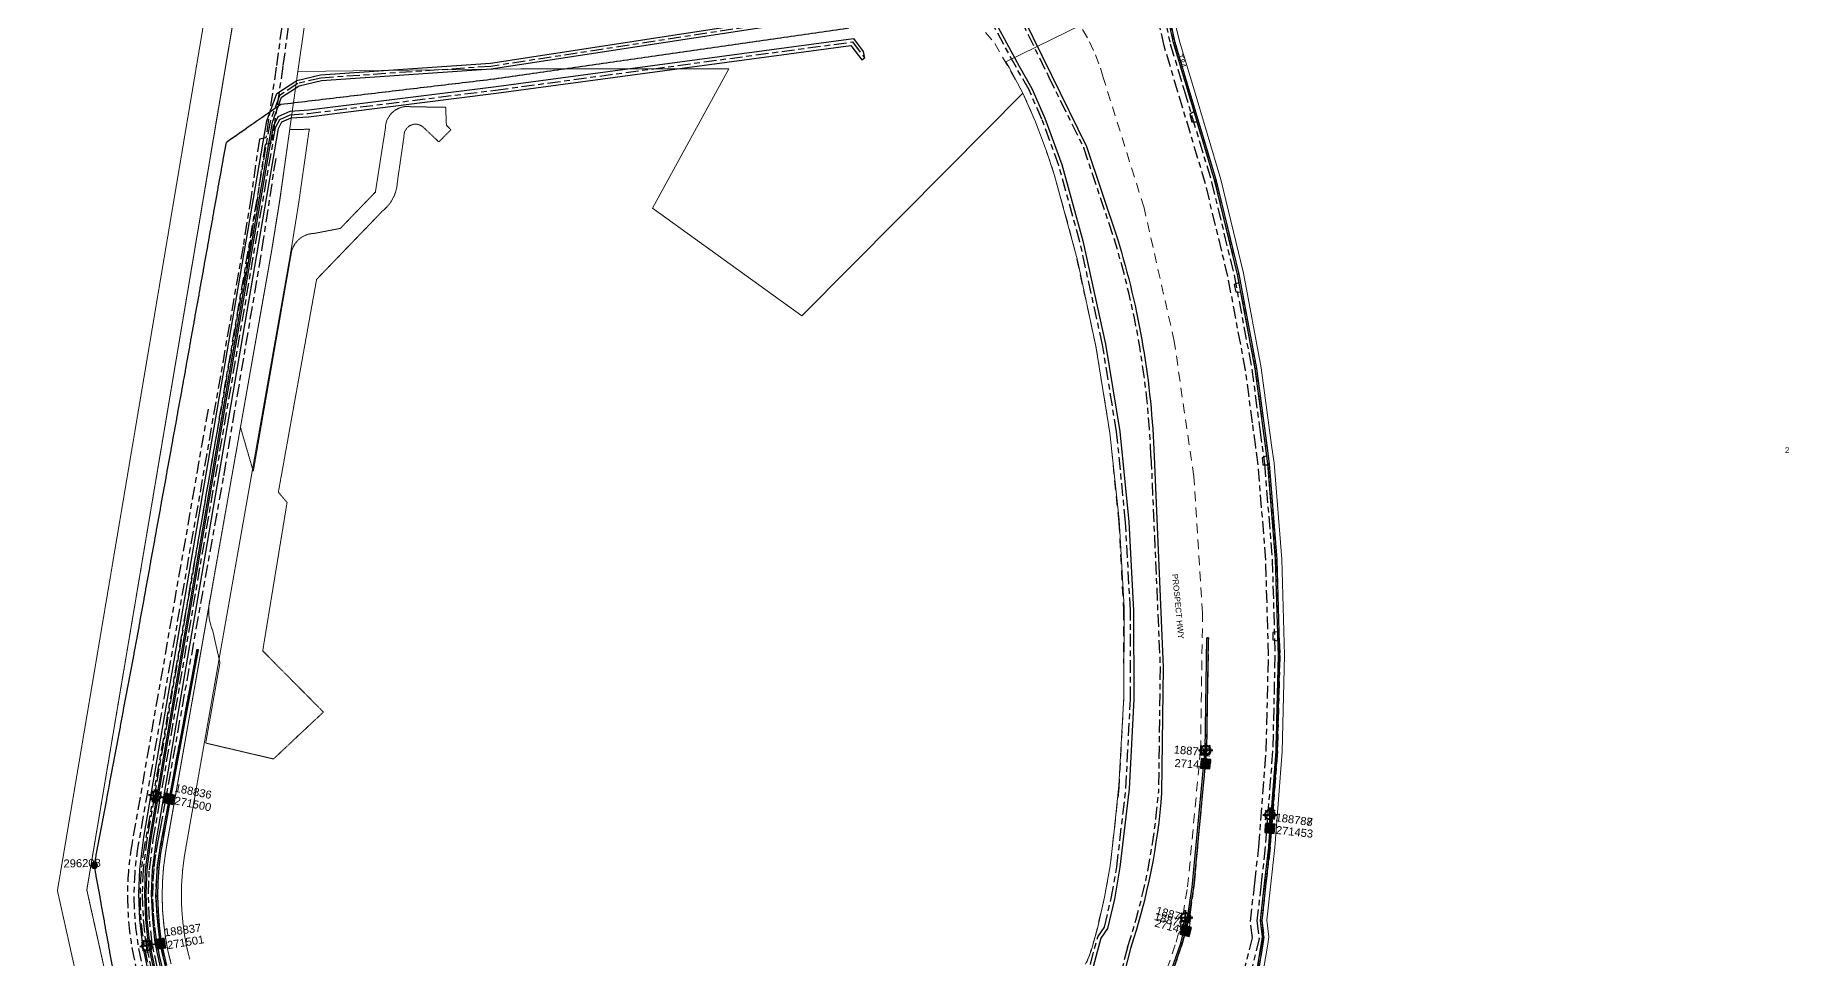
# Model space of a CAD drawing. Header units: metres. Extents: x 302931 to 308644, y 6253878 to 6257414.
# Drawn here: x 307193 to 307740, y 6256343 to 6256631 of the extents above; entities that cross this region are included whole.
import ezdxf
from ezdxf.enums import TextEntityAlignment as Align

# ---------------------------------------------------------------- set-up
doc = ezdxf.new("R2010")
doc.units = ezdxf.units.M
for name, pattern in [('Cable Exist OH', [1, 1, 0]), ('Cable Exist UG', [8.2, 4, -1.2, 1.8, -1.2]), ('Dash', [5, 3, -2]), ('HIDDEN', [0.375, 0.25, -0.125]), ('HIDDEN2', [0.1875, 0.125, -0.0625])]:
    doc.linetypes.add(name, pattern=pattern)
doc.layers.get('0').update_dxf_attribs({"color": 6})
for name, color, linetype, lineweight in [('Cadastre Developer_SP_EXT', 9, 'Continuous', 5), ('Cadastre Land Parcels_SP_EXT', 9, 'Continuous', 5), ('Cadastre Other Property_SP_EXT', 9, 'HIDDEN', 5), ('Cadastre Road Names_SP_HV_LV_SL_EXT', 9, 'Continuous', 5), ('Cadastre Roads_SP_EXT', 9, 'Continuous', 5)]:
    doc.layers.add(name, color=color, linetype=linetype, lineweight=lineweight)
for name, color, linetype in [('Duct_SP_EXT', 7, 'Continuous'), ('Equip_SP_SL_EXT', 7, 'Continuous'), ('Mains_HV_EXT', 7, 'Continuous'), ('Mains_LV_EXT', 7, 'Continuous'), ('Mains_SL_EXT', 7, 'Continuous'), ('Mains_TR_EXT', 7, 'Continuous'), ('SupportsOH_SP_TR_HV_LV_SL_EXT', 7, 'Continuous'), ('SupportsUG_SP_LV_SL_EXT', 7, 'Continuous')]:
    doc.layers.add(name, color=color, linetype=linetype)
doc.styles.add('COLUMN_LABEL', font='arial.ttf')
doc.styles.add('iecARIAL', font='arial.ttf', dxfattribs={"height": 2})
doc.styles.add('POLE_LABEL', font='arial.ttf')
doc.styles.get("Standard").update_dxf_attribs({"font": 'arial.ttf'})
doc.linetypes.add('Cable E UG', pattern='A,6,-0.5,["E",Standard,S=1.7,R=0,X=0.5,Y=-1],-2.9', length=9.4)
doc.linetypes.add('Cable P UG', pattern='A,6,-0.5,["P",Standard,S=1.7,R=0,X=0.5,Y=-1],-2.9', length=9.4)

# ---------------------------------------------------------------- blocks, each defined once
blk = doc.blocks.new('COLUMN_EXT')
blk.add_hatch(color=256).paths.add_polyline_path([(-1.49, 1.48), (-1.49, -1.49), (1.48, -1.49), (1.48, 1.48)])
blk.add_lwpolyline([(-1.49, -1.49), (1.48, -1.49), (1.48, 1.48), (-1.49, 1.48)], close=True)
for tag, height, style, flags, p in [('STRUCTURE_PLANT_NUMBER', 0.2, 'POLE_LABEL', 9, (1.81, 0.03)), ('ASSET_NUM', 2.5, 'COLUMN_LABEL', 8, (2, 2)), ('STREET_CODE', 0.2, 'COLUMN_LABEL', 9, (1.81, -0.2))]:
    blk.add_attdef(tag, text='', height=height, dxfattribs=dict(style=style, flags=flags)).set_placement(p, align=Align.MIDDLE_LEFT)
at = {"flags": 1}
blk.add_attdef('Z', (1.81, -2.35), '', height=0.2, dxfattribs=at)
at = {"flags": 9}
for tag, p in [('COLUMN_TYPE', (1.81, -0.4)), ('OWNED_BY', (1.81, -0.6)), ('STATE', (1.81, -0.8)), ('USAGE', (1.81, -1)), ('STREETNAME', (1.81, -1.6)), ('SUBURB', (1.81, -1.8)), ('LEGEND', (1.81, -1.2)), ('LOCATION', (1.81, -1.4)), ('NOTES', (1.81, -2))]:
    blk.add_attdef(tag, text='', height=0.2, dxfattribs=at).set_placement(p, align=Align.MIDDLE_LEFT)
blk = doc.blocks.new('SL_LANTERN_EXT')
at = {"lineweight": 40}
for p, q in [((-1.46, 5.68), (-1.06, 5.28)), ((0, 1.97), (0, 6.47)), ((1.46, 5.68), (1.06, 5.28)), ((-2.25, 4.22), (2.25, 4.22)), ((-1.46, 2.76), (-1.06, 3.16)), ((0, 0), (0, 2.72)), ((1.46, 2.76), (1.06, 3.16))]:
    blk.add_line(p, q, dxfattribs=at)
blk.add_circle((0, 4.22), 1.5, dxfattribs=at)
at = {"style": 'iecARIAL', "flags": 8}
blk.add_attdef('ASSET_NUM', (1.5, 1.5), '', height=2.5, dxfattribs=at)
for tag, p, height, flags in [('OPERATING_VOLTAGE', (0.98, -1.65), 0.2, 9), ('ORIENTATION', (0.98, -1.85), 0.2, 9), ('OWNED_BY', (0.98, -2.05), 0.2, 9), ('STATE', (0.98, -2.25), 0.2, 9), ('CONSTRUCTED_VOLTAGE', (0.98, -0.65), 0.2, 9), ('CONTROL_TYPE', (0.98, -0.85), 0.2, 9), ('LANTERN_PURPOSE', (0.98, -1.05), 0.2, 9), ('LANTERN_TYPE', (0.98, -1.25), 0.2, 9), ('NO_PHASES', (0.98, -1.45), 0.2, 9), ('USAGE', (0.98, -2.45), 0.2, 9), ('CEXIST', (0.98, -2.65), 0.2, 9), ('CNEW', (0.98, -2.85), 0.2, 9), ('CNUMBER', (0.98, -3.05), 0.2, 9), ('CREMOVE', (0.98, -3.25), 0.2, 9), ('CREPLACE', (0.98, -3.45), 0.2, 9), ('LKINGHEIGHT', (0.98, -3.65), 0.2, 9), ('LBRACKET', (0.98, -3.85), 0.2, 9), ('LBRACKETVOCAB', (0.98, -4.05), 0.2, 9), ('LCATEGORY', (0.98, -4.25), 0.2, 9), ('LCHARGE1', (0.98, -4.45), 0.2, 9), ('LCHARGE1PERCENT', (0.98, -4.65), 0.2, 9), ('LCHARGE2', (0.98, -4.85), 0.2, 9), ('LCHARGE2PERCENT', (0.98, -5.05), 0.2, 9), ('LCHARGE3', (0.98, -5.25), 0.2, 9), ('LCHARGE3PERCENT', (0.98, -5.45), 0.2, 9), ('LEXIST', (0.98, -5.65), 0.2, 9), ('LNUMBER', (2.18, -3.25), 2.5, 8), ('STREETNAME', (0.98, -9.25), 0.2, 9), ('SUBURB', (0.98, -9.45), 0.2, 1), ('LLAMP', (0.98, -5.85), 0.2, 9), ('LLAMPVOCAB', (0.98, -6.05), 0.2, 9), ('LMAST', (0.98, -6.25), 0.2, 9), ('LMASTVOCAB', (0.98, -6.45), 0.2, 9), ('LNEW', (0.98, -6.65), 0.2, 9), ('LANTNUMBER', (0.98, -6.85), 0.2, 9), ('LOUTREACH', (0.98, -7.25), 0.2, 9), ('LOUTREACHVOCAB', (0.98, -7.45), 0.2, 9), ('LRATECODE', (0.98, -7.65), 0.2, 9), ('LREMOVE', (0.98, -7.85), 0.2, 9), ('LREPLACE', (0.98, -8.05), 0.2, 9), ('LTYPE', (0.98, -8.25), 0.2, 9), ('LTYPEVOCAB', (0.98, -8.45), 0.2, 9), ('LEGEND', (0.98, -8.65), 0.2, 9), ('LOCATION', (0.98, -8.85), 0.2, 9), ('NOTES', (0.98, -9.05), 0.2, 9)]:
    blk.add_attdef(tag, p, '', height=height, dxfattribs=dict(flags=flags))
blk = doc.blocks.new('POLE_EXT')
blk.add_hatch(color=256).paths.add_polyline_path([(-1, 0, 1), (1, 0, 1)])
blk.add_lwpolyline([(-1, 0, 1), (1, 0, 1)], format="xyb", close=True)
for tag, height, flags, p in [('pNumber', 2.5, 8, (-17.84, 2.07)), ('OWNED_BY', 0.2, 9, (1.35, -0.4)), ('SPECIAL_USE', 0.2, 9, (1.35, -0.8)), ('STATE', 0.2, 9, (1.35, -1)), ('cLV', 0.2, 9, (1.35, -1.4)), ('hDepth', 0.2, 9, (1.35, -1.6)), ('hDia', 0.2, 9, (1.35, -1.8)), ('cHV', 0.2, 9, (1.35, -2)), ('cLinedev', 0.2, 9, (1.35, -3.4)), ('pExisting', 0.2, 9, (1.35, -3.8)), ('pFooting', 0.2, 9, (1.35, -4.4)), ('pNew', 0.2, 9, (1.35, -4.6)), ('pRelocate', 0.2, 9, (1.35, -5)), ('pRemove', 0.2, 9, (1.35, -5.2)), ('pReplace', 0.2, 9, (1.35, -5.4)), ('PARENT', 0.2, 9, (1.35, -0.6)), ('USAGE', 0.2, 9, (1.35, -1.2)), ('LBRACKET', 0.2, 9, (1.35, -2.2)), ('LExisting', 0.2, 9, (1.35, -2.4)), ('LANTNUMBER', 0.2, 9, (1.35, -2.6)), ('LOther', 0.2, 9, (1.35, -2.8)), ('LRemove', 0.2, 9, (1.35, -3)), ('LEGEND', 0.2, 9, (1.35, -3.2)), ('LOCATION', 0.2, 9, (1.35, -3.6)), ('PFNUMBER', 0.2, 9, (1.35, -4)), ('NEWPFNUMBER', 0.2, 9, (1.35, -4.2)), ('pStay', 0.2, 9, (1.35, -5.6)), ('pType', 0.2, 9, (1.35, -5.8)), ('cspan', 0.2, 9, (1.35, -6)), ('STREETNAME', 0.2, 9, (1.35, -6.2)), ('SUBURB', 0.2, 9, (1.35, -6.4)), ('OPERATED_BY', 0.2, 9, (1.36, -7.01)), ('NOTES', 0.2, 9, (1.35, -6.6)), ('MAINTAINED_BY', 0.2, 9, (1.36, -6.81))]:
    blk.add_attdef(tag, text='', height=height, dxfattribs=dict(flags=flags)).set_placement(p, align=Align.MIDDLE_LEFT)
at = {"style": 'POLE_LABEL'}
for tag, height, flags, p in [('STRUCTURE_PLANT_NUMBER', 0.2, 9, (1.35, 0.03)), ('ASSET_NUM', 2.5, 8, (2, 2)), ('STREET_CODE', 0.2, 9, (1.35, -0.2))]:
    blk.add_attdef(tag, text='', height=height, dxfattribs=dict(at, flags=flags)).set_placement(p, align=Align.MIDDLE_LEFT)
at = {"flags": 1}
blk.add_attdef('Z', (1.35, -7.33), '', height=0.2, dxfattribs=at)

msp = doc.modelspace()

# ---------------------------------------------------------------- linework, layer by layer
at = {"layer": 'Cadastre Developer_SP_EXT', "linetype": 'Dash'}
for points in [[(307489.42, 6256631.95), (307492.3, 6256628.55), (307501.14, 6256613.06), (307505.07, 6256604.07), (307510.29, 6256589.75), (307516.85, 6256566.12), (307523.9, 6256534.08), (307528.26, 6256507.04), (307531.07, 6256478.97), (307532.56, 6256451.5), (307532.6, 6256423.91), (307531.18, 6256396.18), (307528.35, 6256371.84), (307526.62, 6256362.03), (307523.89, 6256350.55), (307521.86, 6256343.89), (307519.27, 6256337.95)], [(307546.08, 6256339.6), (307549, 6256348.05), (307551.15, 6256356.57), (307552.55, 6256365.25), (307556.59, 6256407.97), (307557.24, 6256450.76), (307554.49, 6256493.37), (307548.37, 6256535.62), (307538.94, 6256577.27), (307526.2, 6256617.95), (307524.86, 6256622.19), (307523.21, 6256626.31), (307521.25, 6256630.29), (307519.01, 6256634.13)]]:
    msp.add_lwpolyline(points, dxfattribs=at)
at = {"layer": 'Cadastre Land Parcels_SP_EXT', "linetype": 'Continuous'}
for points in [[(307546.51, 6256643.85), (307550.05, 6256629.23), (307554.36, 6256614.81), (307562.96, 6256586.02), (307570.04, 6256556.83), (307575.58, 6256527.3), (307578.81, 6256503.19), (307579.56, 6256497.52), (307581.99, 6256467.58), (307582.84, 6256437.55), (307582.12, 6256407.51), (307579.83, 6256377.56), (307578.54, 6256366.19), (307577.29, 6256354.85), (307577.9, 6256349.7), (307577.59, 6256347.35), (307575.83, 6256337.12)], [(307192.57, 6255816.33), (307195.57, 6255820.85), (307197.11, 6255823), (307200.98, 6255828.49), (307205.45, 6255833.29), (307214.59, 6255841.66), (307224.88, 6255852.23), (307234.1, 6255863.28), (307241.18, 6255874.09), (307247.27, 6255885.38), (307247.81, 6255886.73), (307344.58, 6256027.07), (307350.24, 6256065.98), (307334.99, 6256106.96), (307259.89, 6256222.5), (307264.93, 6256246.8), (307232.11, 6256297.06), (307219.35, 6256316.6), (307208.72, 6256364.36), (307254.79, 6256637.33)], [(307520.96, 6256341.61), (307522.45, 6256345.35), (307524.39, 6256352.32), (307526.62, 6256362.03), (307528.35, 6256371.83), (307529.55, 6256381.72), (307531.03, 6256396.88), (307532.59, 6256424.64), (307532.7, 6256452.45), (307531.2, 6256479.8), (307528.26, 6256507.04), (307523.9, 6256534.08), (307518.13, 6256560.86), (307510.97, 6256587.3), (307508.52, 6256594.89), (307505.07, 6256604.07), (307501.14, 6256613.06), (307477.69, 6256589.44), (307432.07, 6256543.52), (307385.39, 6256577.12), (307385.39, 6256577.12), (307409.27, 6256620.6), (307344.34, 6256620.64), (307274.69, 6256619.73), (307268.98, 6256579.63), (307266.49, 6256564.13), (307233.54, 6256377.31), (307233.27, 6256375.69), (307232.7, 6256371.3), (307232.37, 6256366.89), (307232.26, 6256362.46), (307232.39, 6256358.04), (307232.75, 6256353.63), (307233.34, 6256349.25), (307234.15, 6256344.9), (307235.03, 6256341.29)]]:
    msp.add_lwpolyline(points, dxfattribs=at)
at = {"layer": 'Cadastre Other Property_SP_EXT', "linetype": 'HIDDEN2'}
msp.add_lwpolyline([(307254.79, 6256637.33), (307245.92, 6256638.85), (307199.55, 6256364.12), (307210.92, 6256313.05), (307254.07, 6256246.98), (307261.49, 6256252.08), (307219.35, 6256316.6), (307208.72, 6256364.36), (307254.79, 6256637.33)], close=True, dxfattribs=at)
msp.add_lwpolyline([(307245.86, 6256410.16), (307267.04, 6256405.2), (307282.62, 6256419.84), (307263.67, 6256438.94), (307271.27, 6256485.24), (307268.56, 6256488.48), (307280.5, 6256554.89), (307301, 6256576.15), (307301, 6256576.15, 0.219647), (307305.74, 6256585.43), (307305.74, 6256585.43), (307307.8, 6256599.56), (307307.8, 6256599.56, -0.651827), (307313.73, 6256602.48), (307313.73, 6256602.48), (307318.68, 6256597.8), (307322.45, 6256601.57), (307321.05, 6256603.01), (307320.81, 6256608.61), (307309.92, 6256608.76), (307309.92, 6256608.76, 0.457663), (307301.99, 6256602.07), (307301.99, 6256602.07), (307298.87, 6256582.14), (307287.92, 6256570.8), (307279.74, 6256569.23), (307279.74, 6256569.23, 0.347454), (307272.66, 6256563.48), (307272.66, 6256563.48), (307260.72, 6256494.98), (307256.72, 6256508.75), (307247.32, 6256455.47), (307247.32, 6256455.47, 0.166644), (307248.03, 6256445.38), (307248.03, 6256445.38), (307250.32, 6256435.21), (307245.86, 6256410.16)], format="xyb", close=True, dxfattribs=at)
msp.add_lwpolyline([(307240.86, 6256342.71), (307240.02, 6256346.16), (307239.26, 6256350.2), (307238.72, 6256354.28), (307238.38, 6256358.37), (307238.26, 6256362.48), (307238.36, 6256366.59), (307238.67, 6256370.69), (307239.21, 6256374.81), (307239.45, 6256376.3), (307272.4, 6256563.14), (307274.91, 6256578.73), (307278.06, 6256600.83), (307278.06, 6256600.83), (307278.24, 6256601.74), (307272.12, 6256601.67), (307272.12, 6256601.67), (307270.65, 6256591.36), (307268.98, 6256579.63), (307266.49, 6256564.13), (307233.54, 6256377.31), (307233.27, 6256375.69), (307232.7, 6256371.3), (307232.37, 6256366.89), (307232.26, 6256362.46), (307232.39, 6256358.04), (307232.75, 6256353.63), (307233.34, 6256349.25), (307234.15, 6256344.9), (307235.03, 6256341.29)], dxfattribs=at)
at = {"layer": 'Cadastre Roads_SP_EXT', "linetype": 'Continuous'}
for points in [[(307575.83, 6256337.12), (307577.59, 6256347.35), (307577.9, 6256349.7), (307577.29, 6256354.85), (307578.54, 6256366.19), (307579.83, 6256377.56), (307582.12, 6256407.51), (307582.84, 6256437.55), (307581.99, 6256467.58), (307579.56, 6256497.52), (307578.81, 6256503.19), (307578.81, 6256503.19), (307575.58, 6256527.3), (307570.04, 6256556.83), (307562.96, 6256586.02), (307554.36, 6256614.81), (307550.05, 6256629.23), (307546.51, 6256643.85)], [(307254.79, 6256637.33), (307208.72, 6256364.36), (307208.72, 6256364.36), (307219.35, 6256316.6)], [(307524.52, 6256636.88), (307495.75, 6256622.75), (307496.85, 6256620.98), (307497.59, 6256619.7), (307501.14, 6256613.06), (307505.07, 6256604.07), (307508.52, 6256594.89), (307510.97, 6256587.3), (307518.13, 6256560.86), (307523.9, 6256534.08), (307528.26, 6256507.04), (307531.2, 6256479.8), (307532.7, 6256452.45), (307532.59, 6256424.64), (307531.03, 6256396.88), (307529.55, 6256381.72), (307528.35, 6256371.83), (307526.62, 6256362.03), (307524.39, 6256352.32), (307522.45, 6256345.35), (307520.96, 6256341.61)], [(307235.03, 6256341.29), (307234.15, 6256344.9), (307233.34, 6256349.25), (307232.75, 6256353.63), (307232.39, 6256358.04), (307232.26, 6256362.46), (307232.37, 6256366.89), (307232.7, 6256371.3), (307233.27, 6256375.69), (307233.54, 6256377.31), (307266.49, 6256564.13), (307268.98, 6256579.63), (307274.69, 6256619.73), (307276.77, 6256634.24)]]:
    msp.add_lwpolyline(points, dxfattribs=at)
at = {"layer": 'Duct_SP_EXT'}
for p, q in [((307548.17, 6256628.73), (307545.7, 6256640.32)), ((307548.64, 6256628.85), (307546.17, 6256640.42)), ((307548.17, 6256628.73), (307548.4, 6256628.79)), ((307552.5, 6256614.25), (307548.17, 6256628.73)), ((307548.64, 6256628.85), (307548.4, 6256628.79)), ((307552.96, 6256614.39), (307548.64, 6256628.85)), ((307552.5, 6256614.25), (307552.73, 6256614.32)), ((307561.08, 6256585.52), (307552.5, 6256614.25)), ((307552.96, 6256614.39), (307552.73, 6256614.32)), ((307561.55, 6256585.64), (307552.96, 6256614.39)), ((307561.08, 6256585.52), (307561.32, 6256585.58)), ((307568.14, 6256556.43), (307561.08, 6256585.52)), ((307561.55, 6256585.64), (307561.32, 6256585.58)), ((307568.61, 6256556.53), (307561.55, 6256585.64)), ((307568.14, 6256556.43), (307568.37, 6256556.48)), ((307573.66, 6256526.99), (307568.14, 6256556.43)), ((307568.61, 6256556.53), (307568.37, 6256556.48)), ((307574.13, 6256527.07), (307568.61, 6256556.53)), ((307573.66, 6256526.99), (307573.9, 6256527.03)), ((307576.88, 6256502.93), (307573.66, 6256526.99)), ((307574.13, 6256527.07), (307573.9, 6256527.03)), ((307577.36, 6256502.99), (307574.13, 6256527.07)), ((307576.88, 6256502.93), (307577.12, 6256502.96)), ((307577.63, 6256497.31), (307576.88, 6256502.93)), ((307577.36, 6256502.99), (307577.12, 6256502.96)), ((307578.11, 6256497.36), (307577.36, 6256502.99)), ((307577.63, 6256497.31), (307577.87, 6256497.34)), ((307580.05, 6256467.47), (307577.63, 6256497.31)), ((307578.11, 6256497.36), (307577.87, 6256497.34)), ((307580.53, 6256467.5), (307578.11, 6256497.36)), ((307580.05, 6256467.47), (307580.29, 6256467.48)), ((307580.9, 6256437.54), (307580.05, 6256467.47)), ((307580.53, 6256467.5), (307580.29, 6256467.48)), ((307581.38, 6256437.54), (307580.53, 6256467.5)), ((307558.05, 6256407.9), (307558.58, 6256443.05)), ((307558.53, 6256407.87), (307559.06, 6256443.05)), ((307558.58, 6256443.05), (307558.82, 6256443.05)), ((307559.06, 6256443.05), (307558.82, 6256443.05)), ((307580.9, 6256437.54), (307580.72, 6256443.63)), ((307580.72, 6256443.63), (307580.96, 6256443.63)), ((307581.2, 6256443.64), (307580.96, 6256443.63)), ((307581.38, 6256437.54), (307581.2, 6256443.64)), ((307234.4, 6256392.49), (307243.15, 6256439.31)), ((307234.88, 6256392.4), (307243.62, 6256439.22)), ((307243.15, 6256439.31), (307243.38, 6256439.27)), ((307243.62, 6256439.22), (307243.38, 6256439.27)), ((307580.18, 6256407.6), (307580.9, 6256437.54)), ((307580.18, 6256407.6), (307580.9, 6256437.54)), ((307580.66, 6256407.57), (307581.38, 6256437.54)), ((307580.66, 6256407.57), (307581.38, 6256437.54)), ((307580.9, 6256437.54), (307581.14, 6256437.54)), ((307580.9, 6256437.54), (307581.14, 6256437.54)), ((307581.38, 6256437.54), (307581.14, 6256437.54)), ((307581.38, 6256437.54), (307581.14, 6256437.54)), ((307557.65, 6256403.66), (307558.05, 6256407.9)), ((307558.05, 6256407.9), (307558.29, 6256407.89)), ((307558.12, 6256403.62), (307558.53, 6256407.87)), ((307558.53, 6256407.87), (307558.29, 6256407.89)), ((307577.89, 6256377.71), (307580.18, 6256407.6)), ((307578.33, 6256383.55), (307580.18, 6256407.6)), ((307578.36, 6256377.67), (307580.66, 6256407.57)), ((307578.81, 6256383.51), (307580.66, 6256407.57)), ((307580.18, 6256407.6), (307580.42, 6256407.59)), ((307580.18, 6256407.6), (307580.42, 6256407.59)), ((307580.66, 6256407.57), (307580.42, 6256407.59)), ((307580.66, 6256407.57), (307580.42, 6256407.59)), ((307554.01, 6256365.15), (307557.65, 6256403.66)), ((307554.49, 6256365.09), (307558.12, 6256403.62)), ((307557.65, 6256403.66), (307557.88, 6256403.64)), ((307557.65, 6256403.66), (307557.88, 6256403.64)), ((307558.12, 6256403.62), (307557.88, 6256403.64)), ((307558.12, 6256403.62), (307557.88, 6256403.64)), ((307231.69, 6256377.54), (307234.4, 6256392.49)), ((307232.17, 6256377.46), (307234.88, 6256392.41)), ((307234.4, 6256392.49), (307234.64, 6256392.45)), ((307234.4, 6256392.49), (307234.64, 6256392.45)), ((307234.88, 6256392.4), (307234.64, 6256392.45)), ((307234.88, 6256392.41), (307234.64, 6256392.45)), ((307578.33, 6256383.55), (307578.57, 6256383.53)), ((307578.81, 6256383.51), (307578.57, 6256383.53)), ((307230.83, 6256371.4), (307231.41, 6256375.88)), ((307231.31, 6256371.35), (307231.89, 6256375.81)), ((307231.41, 6256375.88), (307231.69, 6256377.54)), ((307231.41, 6256375.88), (307231.65, 6256375.84)), ((307231.89, 6256375.81), (307231.65, 6256375.84)), ((307231.69, 6256377.54), (307231.93, 6256377.5)), ((307231.89, 6256375.81), (307232.17, 6256377.46)), ((307232.17, 6256377.46), (307231.93, 6256377.5)), ((307576.6, 6256366.37), (307577.89, 6256377.71)), ((307577.08, 6256366.31), (307578.36, 6256377.67)), ((307577.89, 6256377.71), (307578.13, 6256377.69)), ((307578.36, 6256377.67), (307578.13, 6256377.69)), ((307230.49, 6256366.89), (307230.83, 6256371.4)), ((307230.83, 6256371.4), (307231.07, 6256371.38)), ((307230.97, 6256366.86), (307231.31, 6256371.35)), ((307231.31, 6256371.35), (307231.07, 6256371.38)), ((307230.4, 6256362.33), (307230.49, 6256366.89)), ((307230.49, 6256366.89), (307230.73, 6256366.88)), ((307230.97, 6256366.86), (307230.73, 6256366.88)), ((307230.88, 6256362.34), (307230.97, 6256366.86)), ((307552.59, 6256356.34), (307554.01, 6256365.15)), ((307553.07, 6256356.25), (307554.49, 6256365.09)), ((307554.01, 6256365.15), (307554.25, 6256365.12)), ((307554.49, 6256365.09), (307554.25, 6256365.12)), ((307575.32, 6256354.78), (307576.6, 6256366.37)), ((307575.8, 6256354.78), (307577.08, 6256366.31)), ((307576.6, 6256366.37), (307576.84, 6256366.34)), ((307577.08, 6256366.31), (307576.84, 6256366.34)), ((307230.6, 6256357.7), (307230.4, 6256362.33)), ((307230.4, 6256362.33), (307230.64, 6256362.33)), ((307230.6, 6256357.7), (307230.84, 6256357.72)), ((307230.99, 6256353.18), (307230.6, 6256357.7)), ((307230.88, 6256362.34), (307230.64, 6256362.33)), ((307231.08, 6256357.74), (307230.84, 6256357.72)), ((307231.08, 6256357.74), (307230.88, 6256362.34)), ((307231.46, 6256353.23), (307231.08, 6256357.74)), ((307230.99, 6256353.18), (307231.23, 6256353.2)), ((307231.52, 6256348.79), (307230.99, 6256353.18)), ((307231.46, 6256353.23), (307231.23, 6256353.2)), ((307232, 6256348.86), (307231.46, 6256353.23)), ((307551.39, 6256351.55), (307552.59, 6256356.34)), ((307551.85, 6256351.43), (307553.07, 6256356.25)), ((307552.59, 6256356.34), (307552.83, 6256356.29)), ((307553.07, 6256356.25), (307552.83, 6256356.29)), ((307575.93, 6256349.65), (307575.32, 6256354.78)), ((307575.32, 6256354.78), (307575.56, 6256354.78)), ((307575.8, 6256354.78), (307575.56, 6256354.78)), ((307576.41, 6256349.64), (307575.8, 6256354.78)), ((307231.52, 6256348.79), (307231.76, 6256348.83)), ((307231.74, 6256347.5), (307231.52, 6256348.79)), ((307231.74, 6256347.49), (307231.97, 6256347.54)), ((307231.74, 6256347.5), (307231.97, 6256347.54)), ((307232.38, 6256344.31), (307231.74, 6256347.49)), ((307232, 6256348.86), (307231.76, 6256348.83)), ((307232.21, 6256347.59), (307231.97, 6256347.54)), ((307232.21, 6256347.58), (307231.97, 6256347.54)), ((307232.21, 6256347.58), (307232, 6256348.86)), ((307232.85, 6256344.41), (307232.21, 6256347.59)), ((307547.45, 6256339.11), (307550.41, 6256347.67)), ((307547.9, 6256338.93), (307550.87, 6256347.53)), ((307550.41, 6256347.67), (307551.39, 6256351.55)), ((307550.41, 6256347.67), (307550.64, 6256347.6)), ((307550.87, 6256347.53), (307550.64, 6256347.6)), ((307550.87, 6256347.53), (307551.85, 6256351.43)), ((307551.39, 6256351.55), (307551.62, 6256351.49)), ((307551.39, 6256351.55), (307551.62, 6256351.49)), ((307551.85, 6256351.43), (307551.62, 6256351.49)), ((307551.85, 6256351.43), (307551.62, 6256351.49)), ((307573.9, 6256337.08), (307575.66, 6256347.55)), ((307574.38, 6256337.04), (307576.13, 6256347.48)), ((307575.66, 6256347.55), (307575.93, 6256349.65)), ((307575.66, 6256347.55), (307575.89, 6256347.52)), ((307576.13, 6256347.48), (307575.89, 6256347.52)), ((307575.93, 6256349.65), (307576.17, 6256349.65)), ((307576.13, 6256347.48), (307576.41, 6256349.64)), ((307576.41, 6256349.64), (307576.17, 6256349.65)), ((307232.38, 6256344.31), (307232.62, 6256344.36)), ((307233.28, 6256340.64), (307232.38, 6256344.31)), ((307232.85, 6256344.41), (307232.62, 6256344.36)), ((307233.74, 6256340.76), (307232.85, 6256344.41))]:
    msp.add_line(p, q, dxfattribs=at)
at = {"layer": 'Mains_HV_EXT', "linetype": 'Cable P UG'}
msp.add_lwpolyline([(307349.9, 6256926.27), (307415.01, 6256810.3), (307469.32, 6256714.35), (307478.82, 6256692.84), (307492.74, 6256653.93), (307510.04, 6256618.62), (307520.97, 6256596.41), (307530.63, 6256567.58), (307530.64, 6256567.57), (307530.64, 6256567.57, -0.065681), (307542.11, 6256499.63), (307542.11, 6256499.63), (307544.97, 6256433.89), (307544.43, 6256394.72), (307544.43, 6256394.68), (307544.43, 6256394.68, -0.060886), (307534.75, 6256346.08), (307534.75, 6256346.08), (307528.16, 6256320.59), (307522.81, 6256295.82)], format="xyb", dxfattribs=at)
at = {"layer": 'Mains_HV_EXT', "linetype": 'Cable Exist UG'}
for points in [[(307278.27, 6256693.44), (307270.08, 6256636.88), (307269.6, 6256633.7), (307267.89, 6256621.1), (307264.67, 6256599.06), (307262.62, 6256598.67), (307262.62, 6256598.67), (307260.06, 6256580.79), (307257.52, 6256565.12), (307224.82, 6256378.64), (307224.82, 6256378.64, 0.187394), (307238.18, 6256312.06), (307238.18, 6256312.06), (307239.68, 6256309.84), (307262.39, 6256276.18), (307263.13, 6256275.31), (307263.13, 6256275.31, 0.236445), (307287.96, 6256265.59), (307287.96, 6256265.59, -0.321887), (307297.83, 6256257.41)], [(307280.25, 6256693.14), (307272.1, 6256636.87), (307271.63, 6256633.75), (307269.97, 6256621.46), (307266.45, 6256597.37), (307264.4, 6256596.97), (307264.4, 6256596.97), (307262.04, 6256580.49), (307259.57, 6256565.24), (307226.78, 6256378.32), (307226.78, 6256378.32, 0.186911), (307239.48, 6256313.41), (307239.48, 6256313.41), (307239.49, 6256313.38), (307263.95, 6256277.25), (307264.04, 6256277.14), (307264.04, 6256277.14, 0.245829), (307287.96, 6256267.61), (307287.96, 6256267.61, -0.324833), (307299.59, 6256258.36)], [(307246.59, 6256514.39), (307222.85, 6256378.98), (307222.85, 6256378.98, 0.187394), (307236.49, 6256310.98), (307236.49, 6256310.98), (307236.51, 6256310.96), (307238.02, 6256308.72), (307260.79, 6256274.97), (307261.62, 6256273.99), (307261.64, 6256273.97), (307261.64, 6256273.97, 0.235014), (307287.98, 6256263.59), (307287.98, 6256263.59, -0.345814), (307296.6, 6256254.95), (307296.6, 6256254.95), (307302.24, 6256254.72), (307302.24, 6256254.72), (307301.89, 6256252.13), (307304.95, 6256251.78), (307307.59, 6256245.42), (307317.1, 6256218.32)]]:
    msp.add_lwpolyline(points, format="xyb", dxfattribs=at)
at = {"layer": 'Mains_HV_EXT', "linetype": 'Cable P UG'}
for points in [[(307487.31, 6256644.77), (307499.93, 6256621.47), (307503.93, 6256614.46), (307507.96, 6256605.23), (307513.26, 6256590.71), (307519.88, 6256566.87), (307526.96, 6256534.66), (307531.35, 6256507.44), (307534.18, 6256479.21), (307535.68, 6256451.59), (307535.72, 6256423.84), (307534.29, 6256395.92), (307531.43, 6256371.38), (307529.68, 6256361.4), (307527.52, 6256352.31), (307525.4, 6256349.27), (307516.86, 6256317), (307511.26, 6256286.53)], [(307258.48, 6256262.99), (307257.06, 6256264.95), (307240.24, 6256290.14), (307244.35, 6256305.65), (307244.35, 6256305.65), (307241.52, 6256309.73), (307237.52, 6256316.3), (307233.31, 6256323.93), (307230.66, 6256330.82), (307227.92, 6256339.15), (307226.21, 6256346.98), (307225.34, 6256354.98), (307225, 6256363.1), (307225.28, 6256370.8), (307226.59, 6256380.79), (307264.99, 6256604.37), (307268.04, 6256612.91), (307274.29, 6256616.97), (307281.72, 6256618.74), (307334.78, 6256622.35), (307434.51, 6256637.65), (307435.51, 6256638.18), (307438.3, 6256639.63), (307439.56, 6256639.16)], [(307261.73, 6256286.26), (307262.47, 6256286.98), (307262.47, 6256286.98), (307259.83, 6256289.22), (307245.15, 6256311.52), (307240.93, 6256318.43), (307236.93, 6256325.66), (307234.34, 6256332.39), (307231.77, 6256340.19), (307230.11, 6256347.79), (307229.31, 6256355.15), (307228.98, 6256363.14), (307229.26, 6256370.55), (307230.48, 6256379.92), (307268.64, 6256602), (307269.69, 6256604.05), (307272.51, 6256605.3), (307277.97, 6256605.67), (307336.55, 6256612.97), (307447.39, 6256627.94), (307450.82, 6256623.42), (307451.62, 6256624.02)]]:
    msp.add_lwpolyline(points, dxfattribs=at)
at = {"layer": 'Mains_HV_EXT', "linetype": 'Cable Exist UG'}
for points in [[(307569.85, 6256337.65), (307572.8, 6256349.4), (307572.2, 6256354.44), (307573.52, 6256366.46), (307574.8, 6256377.82), (307577.1, 6256407.64), (307577.82, 6256437.49), (307576.98, 6256467.28), (307574.59, 6256496.98), (307573.85, 6256502.51), (307572.82, 6256510.12), (307572.82, 6256510.12), (307570.64, 6256526.51), (307565.15, 6256555.77), (307558.14, 6256584.73), (307549.55, 6256613.39), (307545.24, 6256627.75), (307541.75, 6256643.64)], [(307543.75, 6256643.81), (307547.15, 6256628.39), (307551.47, 6256613.96), (307560.06, 6256585.24), (307567.09, 6256556.19), (307572.62, 6256526.83), (307575.12, 6256507.99), (307576.56, 6256497.28), (307576.56, 6256497.28), (307578.99, 6256467.4), (307579.84, 6256437.52), (307579.11, 6256407.62), (307576.81, 6256377.73), (307575.52, 6256366.37), (307574.22, 6256354.63), (307574.88, 6256349.15), (307567.51, 6256319.22)], [(307232.28, 6256340.31), (307231.44, 6256343.84), (307230.48, 6256348.82), (307229.92, 6256353.08), (307229.54, 6256357.48), (307229.36, 6256362.29), (307229.45, 6256367.06), (307229.78, 6256371.38), (307230.36, 6256375.96), (307231.02, 6256379.61), (307231.7, 6256383.39), (307232.77, 6256389.19), (307232.77, 6256389.19), (307251.57, 6256493.7), (307251.61, 6256493.96), (307251.61, 6256493.96), (307263.53, 6256564.59), (307267.17, 6256588.68), (307267.17, 6256588.68), (307267.88, 6256592.8)]]:
    msp.add_lwpolyline(points, dxfattribs=at)
at = {"layer": 'Mains_HV_EXT', "linetype": 'Cable E UG'}
for points in [[(307259.89, 6256264.12), (307242.17, 6256290.69), (307246.32, 6256305.97), (307243.03, 6256310.71), (307239.08, 6256317.21), (307234.94, 6256324.69), (307232.35, 6256331.43), (307229.66, 6256339.62), (307227.99, 6256347.27), (307227.14, 6256355.12), (307226.81, 6256363.11), (307227.08, 6256370.65), (307228.37, 6256380.52), (307266.74, 6256603.91), (307269.53, 6256611.74), (307275.01, 6256615.29), (307281.99, 6256616.95), (307334.98, 6256620.56), (307435.08, 6256635.92), (307436.34, 6256636.58), (307438.92, 6256637.88), (307439.56, 6256639.17)], [(307261.74, 6256286.28), (307260.62, 6256286.27), (307258.59, 6256288), (307243.73, 6256310.57), (307239.47, 6256317.54), (307235.38, 6256324.94), (307232.73, 6256331.84), (307230.11, 6256339.79), (307228.4, 6256347.59), (307227.59, 6256355.12), (307227.25, 6256363.25), (307227.54, 6256370.83), (307228.78, 6256380.34), (307266.99, 6256602.76), (307268.51, 6256605.71), (307272.29, 6256607.39), (307278.04, 6256607.78), (307336.56, 6256615.08), (307448.16, 6256630.1), (307451.26, 6256626.05), (307451.65, 6256623.98)]]:
    msp.add_lwpolyline(points, dxfattribs=at)
at = {"layer": 'Mains_LV_EXT', "linetype": 'Cable Exist UG'}
msp.add_lwpolyline([(307546.54, 6256636.61), (307548.11, 6256628.71), (307552.44, 6256614.24), (307554.55, 6256607.18), (307553.2, 6256606.44), (307553.2, 6256606.44), (307553.91, 6256604.08), (307555.47, 6256604.09), (307555.47, 6256604.09), (307561.03, 6256585.5), (307568.08, 6256556.42), (307568.57, 6256553.79), (307567.14, 6256553.29), (307567.14, 6256553.29), (307567.57, 6256550.99), (307569.12, 6256550.87), (307569.12, 6256550.87), (307573.6, 6256526.98), (307576.82, 6256502.92), (307577.24, 6256499.77), (307575.8, 6256499.22), (307575.8, 6256499.22), (307576.08, 6256497.14), (307576.1, 6256496.96), (307577.6, 6256496.99), (307577.6, 6256496.99), (307579.99, 6256467.47), (307580.62, 6256444.89), (307579.13, 6256444.63), (307579.13, 6256444.63), (307579.19, 6256442.37), (307580.7, 6256442.08), (307580.7, 6256442.08), (307580.84, 6256437.54), (307580.12, 6256407.59), (307578.35, 6256384.84), (307576.83, 6256384.7), (307576.83, 6256384.7), (307576.66, 6256382.5), (307578.14, 6256382.1), (307578.14, 6256382.1), (307577.82, 6256377.7), (307576.54, 6256366.35), (307575.25, 6256354.75), (307575.86, 6256349.62), (307575.59, 6256347.53), (307573.84, 6256336.98)], dxfattribs=at)
at = {"layer": 'Mains_SL_EXT', "linetype": 'Cable Exist UG'}
for points in [[(307243.12, 6256439.51), (307234.38, 6256392.78)], [(307558.15, 6256403.73), (307558.49, 6256406.78), (307558.7, 6256417.38), (307559.14, 6256443.05)], [(307580.63, 6256443.48), (307581.19, 6256442.31), (307581.19, 6256442.31), (307581.34, 6256437.54), (307580.62, 6256407.58), (307578.84, 6256384.72), (307578.29, 6256383.57)], [(307551.98, 6256351.58), (307553.32, 6256356.5), (307554.6, 6256365.5), (307556.38, 6256384.77), (307558.15, 6256403.71)], [(307234.38, 6256392.78), (307230.71, 6256372.4), (307230.17, 6256362.42), (307230.66, 6256355.71), (307231.65, 6256347.53)], [(307578.29, 6256383.57), (307578.66, 6256382.35), (307578.66, 6256382.35), (307578.33, 6256377.68), (307577.04, 6256366.33), (307575.77, 6256354.8), (307576.38, 6256349.67), (307576.09, 6256347.51), (307574.34, 6256336.99), (307574.33, 6256336.32), (307574.36, 6256335.12), (307574.45, 6256333.93), (307574.6, 6256332.79), (307574.8, 6256331.66), (307575.07, 6256330.57), (307575.22, 6256330.02), (307575.23, 6256328.55)], [(307231.65, 6256347.53), (307234.36, 6256336.38), (307237.54, 6256327.81), (307241.91, 6256319.09), (307250.26, 6256306.26)], [(307544.95, 6256332.45), (307547.95, 6256338.92), (307550.84, 6256347.24), (307551.99, 6256351.56)]]:
    msp.add_lwpolyline(points, dxfattribs=at)
at = {"layer": 'Mains_TR_EXT', "linetype": 'Cable Exist UG'}
msp.add_lwpolyline([(307349.02, 6256925.78), (307414.13, 6256809.81), (307468.43, 6256713.9), (307477.89, 6256692.47), (307491.82, 6256653.54), (307509.14, 6256618.18), (307520.04, 6256596.03), (307529.68, 6256567.28), (307529.68, 6256567.28, -0.065685), (307541.11, 6256499.59), (307541.11, 6256499.59), (307543.97, 6256433.87), (307543.43, 6256394.76), (307543.43, 6256394.76, -0.060926), (307533.79, 6256346.36), (307533.79, 6256346.36), (307527.18, 6256320.82), (307521.82, 6256296)], format="xyb", dxfattribs=at)
for points in [[(307510.28, 6256286.72), (307515.88, 6256317.22), (307524.48, 6256349.7), (307526.59, 6256352.73), (307526.59, 6256352.73), (307528.7, 6256361.6), (307530.44, 6256371.53), (307533.29, 6256396.01), (307534.72, 6256423.86), (307534.68, 6256451.56), (307533.18, 6256479.14), (307530.36, 6256507.31), (307525.98, 6256534.48), (307518.9, 6256566.63), (307512.31, 6256590.4), (307507.04, 6256604.86), (307503.04, 6256614.01), (307499.06, 6256620.98), (307486.39, 6256644.36)], [(307439.56, 6256639.16), (307435.97, 6256637.29), (307435.97, 6256637.29), (307434.83, 6256636.69), (307334.89, 6256621.36), (307281.87, 6256617.74), (307274.69, 6256616.04), (307268.87, 6256612.26), (307265.96, 6256604.11), (307227.58, 6256380.64), (307226.28, 6256370.72), (307226, 6256363.1), (307226.34, 6256355.06), (307227.2, 6256347.14), (307228.88, 6256339.41), (307231.6, 6256331.16), (307234.21, 6256324.35), (307238.39, 6256316.81), (307242.36, 6256310.28), (307245.45, 6256305.82), (307245.45, 6256305.82), (307241.3, 6256290.55), (307259.22, 6256263.67)], [(307261.82, 6256286.22), (307259.08, 6256288.55), (307244.31, 6256310.99), (307240.06, 6256317.92), (307236.02, 6256325.24), (307233.4, 6256332.05), (307230.8, 6256339.93), (307229.12, 6256347.63), (307228.31, 6256355.07), (307227.98, 6256363.14), (307228.26, 6256370.63), (307229.5, 6256380.07), (307267.68, 6256602.32), (307268.97, 6256604.82), (307272.27, 6256606.28), (307277.87, 6256606.67), (307336.42, 6256613.97), (307447.84, 6256629.01), (307451.62, 6256624.02)]]:
    msp.add_lwpolyline(points, dxfattribs=at)
at = {"layer": 'Mains_TR_EXT', "linetype": 'Cable Exist OH'}
msp.add_lwpolyline([(307237.33, 6256294.77), (307220.22, 6256321.07), (307211.09, 6256372.02), (307224.46, 6256443.13), (307239.13, 6256524.1), (307252.33, 6256597.74), (307269.28, 6256609.54), (307336.21, 6256617.51), (307446.77, 6256633.36)], dxfattribs=at)

# ---------------------------------------------------------------- block references
at = {"layer": 'Equip_SP_SL_EXT'}
ref = msp.add_blockref('SL_LANTERN_EXT', (307558.19, 6256403.69), dxfattribs=at)
ref.add_attrib('ASSET_NUM', '188792', dxfattribs={"layer": '0', "height": 2.5, "rotation": 354.9994, "style": 'iecARIAL'}).set_placement((307559.69, 6256405.19), align=Align.BOTTOM_RIGHT)
ref = msp.add_blockref('SL_LANTERN_EXT', (307234.38, 6256392.78), dxfattribs=dict(at, rotation=78.94076083157496))
ref.add_attrib('ASSET_NUM', '188836', dxfattribs={"layer": '0', "height": 2.5, "rotation": 348.4748, "style": 'iecARIAL'}).set_placement((307235.88, 6256394.28), align=Align.BOTTOM_LEFT)
ref = msp.add_blockref('SL_LANTERN_EXT', (307578.29, 6256383.57), dxfattribs=at)
ref.add_attrib('ASSET_NUM', '188788', dxfattribs={"layer": '0', "height": 2.5, "rotation": 351.9968, "style": 'iecARIAL'}).set_placement((307579.79, 6256385.07), align=Align.BOTTOM_LEFT)
ref = msp.add_blockref('SL_LANTERN_EXT', (307578.29, 6256383.57), dxfattribs=at)
ref.add_attrib('ASSET_NUM', '188787', dxfattribs={"layer": '0', "height": 2.5, "rotation": 351.9968, "style": 'iecARIAL'}).set_placement((307579.79, 6256385.07), align=Align.BOTTOM_LEFT)
ref = msp.add_blockref('SL_LANTERN_EXT', (307551.94, 6256351.51), dxfattribs=at)
ref.add_attrib('ASSET_NUM', '188790', dxfattribs={"layer": '0', "height": 2.5, "rotation": 343.9936, "style": 'iecARIAL'}).set_placement((307553.44, 6256353.01), align=Align.MIDDLE_RIGHT)
ref = msp.add_blockref('SL_LANTERN_EXT', (307551.94, 6256351.51), dxfattribs=at)
ref.add_attrib('ASSET_NUM', '188791', dxfattribs={"layer": '0', "height": 2.5, "rotation": 344.5868, "style": 'iecARIAL'}).set_placement((307553.44, 6256353.01), align=Align.BOTTOM_RIGHT)
ref = msp.add_blockref('SL_LANTERN_EXT', (307231.65, 6256347.53), dxfattribs=dict(at, rotation=98.33672306486058))
ref.add_attrib('ASSET_NUM', '188837', dxfattribs={"layer": '0', "height": 2.5, "rotation": 7.7893, "style": 'iecARIAL'}).set_placement((307233.15, 6256349.03), align=Align.BOTTOM_LEFT)
at = {"layer": 'SupportsOH_SP_TR_HV_LV_SL_EXT'}
ref = msp.add_blockref('POLE_EXT', (307211.09, 6256372.02), dxfattribs=at)
ref.add_attrib('ASSET_NUM', '296208', dxfattribs={"layer": '0', "height": 2.5, "rotation": 1, "style": 'POLE_LABEL'}).set_placement((307213.09, 6256372.77), align=Align.MIDDLE_RIGHT)
at = {"layer": 'SupportsUG_SP_LV_SL_EXT'}
ref = msp.add_blockref('COLUMN_EXT', (307558.19, 6256403.69), dxfattribs=dict(at, rotation=354.9363832743848))
ref.add_attrib('ASSET_NUM', '271457', dxfattribs={"layer": '0', "height": 2.5, "rotation": 356.1664, "style": 'COLUMN_LABEL'}).set_placement((307560.19, 6256404.44), align=Align.TOP_RIGHT)
ref = msp.add_blockref('COLUMN_EXT', (307234.38, 6256392.78), dxfattribs=dict(at, rotation=78.94076083157496))
ref.add_attrib('ASSET_NUM', '271500', dxfattribs={"layer": '0', "height": 2.5, "rotation": 348.9044, "style": 'COLUMN_LABEL'}).set_placement((307236.38, 6256393.53), align=Align.TOP_LEFT)
ref = msp.add_blockref('COLUMN_EXT', (307578.29, 6256383.57), dxfattribs=dict(at, rotation=83.8827492085262))
ref.add_attrib('ASSET_NUM', '271453', dxfattribs={"layer": '0', "height": 2.5, "rotation": 353.7685, "style": 'COLUMN_LABEL'}).set_placement((307580.29, 6256384.32), align=Align.TOP_LEFT)
ref = msp.add_blockref('COLUMN_EXT', (307551.99, 6256351.56), dxfattribs=dict(at, rotation=254.8903102427026))
ref.add_attrib('ASSET_NUM', '271456', dxfattribs={"layer": '0', "height": 2.5, "rotation": 344.8155, "style": 'COLUMN_LABEL'}).set_placement((307553.99, 6256352.31), align=Align.TOP_RIGHT)
ref = msp.add_blockref('COLUMN_EXT', (307231.65, 6256347.53), dxfattribs=dict(at, rotation=99.2951086341723))
ref.add_attrib('ASSET_NUM', '271501', dxfattribs={"layer": '0', "height": 2.5, "rotation": 9.5338, "style": 'COLUMN_LABEL'}).set_placement((307233.65, 6256348.28), align=Align.TOP_LEFT)

# ---------------------------------------------------------------- texts
at = {"layer": 'Cadastre Land Parcels_SP_EXT'}
msp.add_text('2', height=1.8, dxfattribs=at).set_placement((307739.1, 6256500.68))
at = {"layer": 'Cadastre Road Names_SP_HV_LV_SL_EXT'}
msp.add_text('PROSPECT HWY', height=1.8, rotation=275.4897, dxfattribs=at).set_placement((307547.72, 6256462.88))
at = {"layer": 'Mains_LV_EXT'}
msp.add_text('T84', height=1.8, rotation=286.6447, dxfattribs=at).set_placement((307549.23, 6256624.93))

doc.saveas('drawing.dxf')
